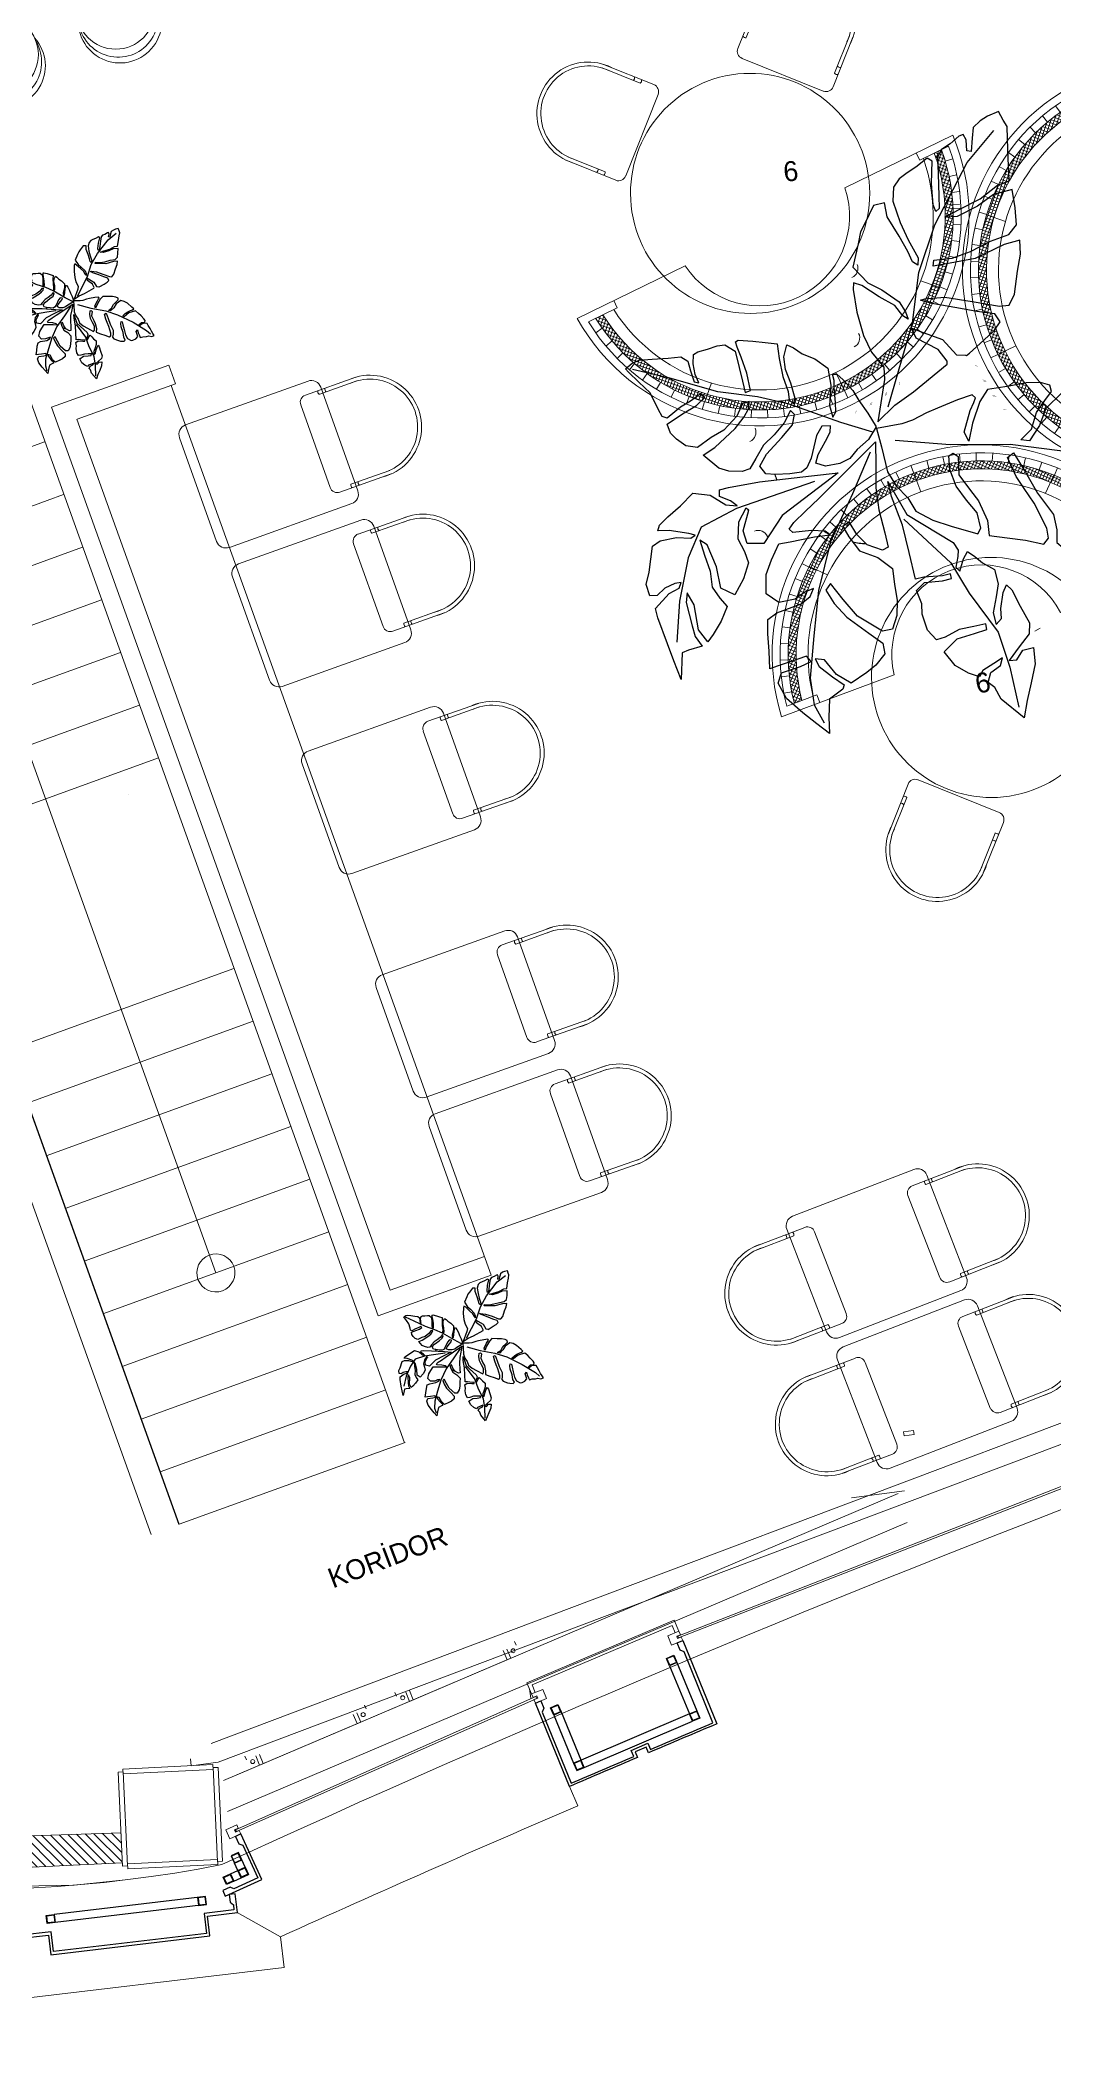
# Model space of a CAD drawing. Header units: millimetres. Extents: x 8159 to 14952, y 6817 to 11888.
# Drawn here: x 9532 to 10039, y 7381 to 8378 of the extents above; entities that cross this region are included whole.
import ezdxf

# ---------------------------------------------------------------- set-up
doc = ezdxf.new("R2010")
doc.units = ezdxf.units.MM
doc.header["$LTSCALE"] = 5
doc.linetypes.add('CONTINUA', pattern=[0])
doc.layers.get('DEFPOINTS').update_dxf_attribs({"linetype": 'CONTINUA'})
for name, color, linetype, lineweight in [('3-YANGIN-DOLABI', 7, 'Continuous', 0), ('A-DUVAR', 5, 'Continuous', 18), ('ALCIPANEL', 94, 'Continuous', 18), ('anted', 10, 'Continuous', 0), ('Ar-WINDOW-GLASS', 124, 'Continuous', 5), ('AR-WINDOW-PROFILE', 154, 'Continuous', 13), ('Auto-AhsapMobilya', 34, 'Continuous', 20), ('Auto-Ince', 8, 'Continuous', 5), ('Auto-Olcu', 33, 'Continuous', 15), ('Auto-SilikCizgiler', 251, 'Continuous', 9), ('Auto-Tefris', 32, 'Continuous', 18), ('BEYAZ', 250, 'Continuous', 5), ('FIBROBETON', 1, 'Continuous', 18), ('GRİ', 253, 'Continuous', 5), ('kesit', 7, 'Continuous', 0), ('S-Fibrobeton', 26, 'Continuous', 25), ('S-Karkas', 48, 'Continuous', 25), ('S-Ölçü', 140, 'Continuous', 5), ('SİLİKON', 1, 'Continuous', 0), ('SİYAH', 253, 'Continuous', 5), ('TEFRIS-MOBILYA', 27, 'Continuous', 5), ('YAZI', 250, 'Continuous', 30)]:
    doc.layers.add(name, color=color, linetype=linetype, lineweight=lineweight)
doc.layers.add('ELECTRICAL', color=1, linetype='Continuous')
doc.layers.add('VİTRACONT', color=1, linetype='Continuous')
doc.layers.add('yesil', color=7, linetype='Continuous', true_color=0x6e7e3e)
doc.styles.add('1-20', font='isocpeur.ttf', dxfattribs={"height": 4})
doc.dimstyles.new('ölçü 1_20', dxfattribs={"dimtxt": 4, "dimasz": 1, "dimexe": 1, "dimexo": 3, "dimtad": 1, "dimdec": 0, "dimtxsty": '1-20', "dimblk": 'ARCHTICK', "dimcen": 1.5, "dimclrd": 256, "dimclre": 256, "dimclrt": 256, "dimadec": 0, "dimazin": 0, "dimtfac": 1, "dimtdec": 0, "dimtmove": 0, "dimatfit": 3, "dimldrblk": 'ARCHTICK', "dimfxl": 1, "dimlwd": -1, "dimlwe": -1, "dimarcsym": 0})

# ---------------------------------------------------------------- blocks, each defined once
blk = doc.blocks.new('*U16')
at = {"layer": 'S-Fibrobeton'}
blk.add_lwpolyline([(-2328.37, -9776.39), (-2331.74, -9766.98), (-2317.62, -9761.92), (-2320.82, -9752.98), (-2323.65, -9753.99), (-2322.3, -9757.76), (-2320.38, -9758.66), (-2319.54, -9761.02), (-2333.66, -9766.07), (-2330.29, -9775.49), (-2402.78, -9801.44), (-2406.15, -9792.02), (-2420.28, -9797.08), (-2421.12, -9794.73), (-2420.21, -9792.81), (-2421.56, -9789.04), (-2424.38, -9790.05), (-2421.18, -9799), (-2407.06, -9793.94), (-2403.69, -9803.36)], close=True, dxfattribs=at)
at = {"layer": 'S-Karkas', "elevation": 0}
for points in [[(-2334.89, -9757.62), (-2406.62, -9783.3)], [(-2333.54, -9761.39), (-2405.27, -9787.07)]]:
    blk.add_lwpolyline(points, dxfattribs=at)
for points in [[(-2334.89, -9757.62), (-2338.66, -9758.97), (-2337.31, -9762.74), (-2333.54, -9761.39)], [(-2335.01, -9757.88), (-2338.4, -9759.09), (-2337.19, -9762.48), (-2333.8, -9761.27)], [(-2410.38, -9784.65), (-2406.62, -9783.3), (-2405.27, -9787.07), (-2409.04, -9788.42)], [(-2410.13, -9784.77), (-2406.74, -9783.56), (-2405.53, -9786.95), (-2408.91, -9788.16)]]:
    blk.add_lwpolyline(points, close=True, dxfattribs=at)
blk = doc.blocks.new('asdasd')
at = {"layer": 'S-Fibrobeton'}
blk.add_lwpolyline([(-4008.7, -9129.74), (-4027.39, -9136.93), (-4018.42, -9160.26), (-4015.62, -9159.19), (-4017.05, -9155.47), (-4018.99, -9154.61), (-4025.46, -9137.79), (-4013.28, -9133.12), (-4011.36, -9133.98), (-4007.63, -9132.54)], close=True, dxfattribs=at)
at = {"layer": 'S-Karkas'}
for points in [[(-4013.44, -9136.92), (-4020.93, -9139.8), (-4018.05, -9147.29)], [(-4012, -9140.65), (-4015.76, -9142.1), (-4014.32, -9145.86)]]:
    blk.add_lwpolyline(points, dxfattribs=at)
for points in [[(-4020.93, -9139.8), (-4017.2, -9138.37), (-4015.76, -9142.1), (-4019.5, -9143.53)], [(-4020.67, -9139.92), (-4017.31, -9138.62), (-4016.02, -9141.98), (-4019.38, -9143.28)], [(-4013.44, -9136.92), (-4009.71, -9135.49), (-4008.27, -9139.22), (-4012, -9140.65)], [(-4013.18, -9137.04), (-4009.82, -9135.74), (-4008.53, -9139.1), (-4011.89, -9140.4)], [(-4018.05, -9147.29), (-4016.62, -9151.03), (-4012.88, -9149.59), (-4014.32, -9145.86)], [(-4017.79, -9147.41), (-4016.5, -9150.77), (-4013.14, -9149.48), (-4014.43, -9146.12)]]:
    blk.add_lwpolyline(points, close=True, dxfattribs=at)
blk = doc.blocks.new('kln3')
at = {"layer": 'S-Fibrobeton'}
blk.add_lwpolyline([(-4170.26, -9063.02), (-4169.6, -9066.28), (-4160.78, -9064.51), (-4161.43, -9061.25, 0.000641), (-4128.08, -9054.53), (-4119.96, -9091.95), (-4121.1, -9093.73), (-4120.25, -9097.64), (-4117.32, -9097), (-4126.87, -9053.03, -0.000715), (-4163.14, -9060.39), (-4162.55, -9063.33), (-4168.43, -9064.52), (-4169.02, -9061.58, -0.000715), (-4205.31, -9068.82), (-4195.75, -9112.79), (-4192.82, -9112.16), (-4193.67, -9108.25), (-4195.46, -9107.1), (-4203.59, -9069.63, 0.000641), (-4170.26, -9063.02)], format="xyb", dxfattribs=at)
at = {"layer": 'S-Karkas'}
for points in [[(-4135.24, -9064.87), (-4131.32, -9064.1), (-4132.09, -9060.17), (-4136.01, -9060.94)], [(-4135.09, -9064.63), (-4131.55, -9063.94), (-4132.25, -9060.41), (-4135.78, -9061.1)], [(-4193.01, -9076.46), (-4196.93, -9077.28), (-4197.74, -9073.36), (-4193.82, -9072.55)], [(-4193.25, -9076.31), (-4196.77, -9077.04), (-4197.5, -9073.51), (-4193.98, -9072.78)], [(-4129.08, -9094.22), (-4125.15, -9093.46), (-4125.92, -9089.53), (-4129.85, -9090.3)], [(-4128.92, -9093.99), (-4125.39, -9093.3), (-4126.08, -9089.76), (-4129.61, -9090.46)], [(-4190.77, -9106.61), (-4186.84, -9105.84), (-4187.61, -9101.92), (-4191.54, -9102.69)], [(-4190.61, -9106.38), (-4187.08, -9105.69), (-4187.77, -9102.15), (-4191.3, -9102.84)]]:
    blk.add_lwpolyline(points, close=True, dxfattribs=at)
for points in [[(-4193.82, -9072.55), (-4136.01, -9060.94)], [(-4135.24, -9064.86), (-4193.01, -9076.48)], [(-4129.85, -9090.3), (-4135.24, -9064.87)], [(-4125.92, -9089.53), (-4131.32, -9064.1)], [(-4191.53, -9102.71), (-4196.93, -9077.28)], [(-4187.61, -9101.92), (-4193.01, -9076.49)]]:
    blk.add_lwpolyline(points, dxfattribs=at)
blk = doc.blocks.new('A$C23C11219')
at = {"layer": 'FIBROBETON'}
for p, q in [((5063.06, 1038.22), (5083.91, 1024.88)), ((5089.35, 951.9), (5089.79, 998.9)), ((5089.79, 998.9), (5092.29, 998.88)), ((5092.29, 998.88), (5091.85, 951.88)), ((5092.28, 997.88), (5092.31, 1000.38)), ((5137.28, 997.45), (5092.28, 997.88)), ((5092.31, 1000.38), (5137.31, 999.95)), ((5136.85, 951.45), (5137.29, 998.45)), ((5137.31, 999.95), (5137.28, 997.45)), ((5137.29, 998.45), (5139.79, 998.43)), ((5139.79, 998.43), (5139.35, 951.43)), ((4914.58, 971.63), (4911, 981.52)), ((5091.85, 951.88), (5089.35, 951.9)), ((5091.83, 950.38), (5091.86, 952.88)), ((5136.83, 949.95), (5091.83, 950.38)), ((5091.86, 952.88), (5136.86, 952.45)), ((5136.86, 952.45), (5136.83, 949.95)), ((5139.35, 951.43), (5136.85, 951.45))]:
    blk.add_line(p, q, dxfattribs=at)
blk.add_lwpolyline([(5212.56, 1050.95), (5211.85, 1062.71), (5062.13, 1053.62), (5063.06, 1038.26)], dxfattribs=at)
blk.add_lwpolyline([(5063.06, 1038.26, -0.005082), (4911, 981.52, -0.005082)], format="xyb", dxfattribs=at)
blk.add_lwpolyline([(4170.99, 707.81), (4330.65, -537.53, 0.079118), (6057.44, 175.69), (5734.15, 708.99, 0.288304), (5090.27, 1000.53, -0.032207)], format="xyb", close=True, dxfattribs=at)
at = {"layer": 'S-Ölçü'}
for name, p, rotation in [('*U16', (131.29, -7700.83), 163.7768369976344), ('asdasd', (9054.97, 10164.92), 0.2707092718930264)]:
    blk.add_blockref(name, p, dxfattribs=dict(at, rotation=rotation))
at = {"layer": 'S-Ölçü', "xscale": -1, "rotation": 31.10386678728963}
blk.add_blockref('kln3', (-3371.01, 6564.22), dxfattribs=at)
blk = doc.blocks.new('R')
at = {"layer": 'kesit'}
for p, q in [((138833.96, -64505.89), (139340.43, -64155.25)), ((139340.33, -64155.11), (139408.94, -64253.57)), ((139317.36, -64171.12), (139385.96, -64269.58)), ((139294.34, -64187.06), (139362.94, -64285.52)), ((139271.27, -64202.93), (139339.87, -64301.39)), ((139248.29, -64218.94), (139316.9, -64317.39)), ((138960.35, -64491.37), (139351.66, -64220.35)), ((139225.27, -64234.88), (139293.88, -64333.33)), ((138902.56, -64604.35), (139409.03, -64253.71)), ((139202.25, -64250.81), (139270.86, -64349.27)), ((139179.23, -64266.75), (139247.83, -64365.21)), ((139156.21, -64282.69), (139224.81, -64381.15)), ((139133.24, -64298.7), (139201.84, -64397.15)), ((139041.1, -64362.38), (139109.71, -64460.84)), ((139018.13, -64378.39), (139086.73, -64476.85)), ((139180.54, -64387.58), (139180.54, -64387.58)), ((138995.11, -64394.33), (139063.71, -64492.78)), ((138972.09, -64410.27), (139040.69, -64508.72)), ((138949.07, -64426.2), (139017.67, -64524.66)), ((138926.04, -64442.14), (138994.65, -64540.6)), ((138903.07, -64458.15), (138971.68, -64556.61)), ((138880.1, -64474.16), (138948.7, -64572.61)), ((138857.13, -64490.16), (138925.73, -64588.62)), ((138834.15, -64506.17), (138902.76, -64604.63))]:
    blk.add_line(p, q, dxfattribs=at)
blk.add_circle((138960.35, -64491.37), 9.52, dxfattribs=at)
blk = doc.blocks.new('_ArchTick')
at = {"color": 0, "linetype": 'ByBlock', "const_width": 0.15}
blk.add_lwpolyline([(-0.5, -0.5), (0.5, 0.5)], dxfattribs=at)
blk = doc.blocks.new('*D20')
at = {"layer": 'Auto-Olcu'}
for p, q in [((134000.81, -64289.48), (134001.55, -64297.65)), ((134008.96, -64288.75), (134009.69, -64296.92)), ((134009.61, -64295.92), (134001.46, -64296.65))]:
    blk.add_line(p, q, dxfattribs=at)
at = {"layer": 'DEFPOINTS', "color": 0}
for p in [(134000.55, -64286.49), (134008.7, -64285.76), (134001.46, -64296.65)]:
    blk.add_point(p, dxfattribs=at)
at = {"layer": 'Auto-Olcu'}
for p, rotation in [((134001.46, -64296.65), 185.10656757201), ((134009.61, -64295.92), 5.106567572009988)]:
    blk.add_blockref('_ArchTick', p, dxfattribs=dict(at, rotation=rotation))
at = {"layer": 'Auto-Olcu', "insert": (134005.3, -64293.67), "char_height": 4, "attachment_point": 5, "rotation": 5.10657, "style": '1-20'}
blk.add_mtext('8', dxfattribs=at)
blk = doc.blocks.new('RT2')
at = {"layer": 'Auto-Tefris'}
for p, q in [((142.9, -17093.6), (115, -17118.6)), ((137.9, -17101.6), (116.8, -17120.5)), ((190.6, -17139), (150.3, -17094)), ((162.7, -17171), (190.2, -17146.5)), ((161.1, -17169), (181.7, -17150.5)), ((114.3, -17166.7), (114.4, -17166.8)), ((114.4, -17166.8), (114.3, -17166.7))]:
    blk.add_line(p, q, dxfattribs=at)
for centre, radius, start, end in [((146.4, -17097.5), 5.25, 41.8311, 131.8311), ((131.5, -17105.6), 2.58, 11.2162, 72.446), ((135.4, -17102.1), 2.58, 11.2162, 72.446), ((140.8, -17143), 35.6, 127.0222, 315.6258), ((140.8, -17143), 32.9, 127.0222, 315.6258), ((186.7, -17142.6), 5.25, 311.8311, 41.8311), ((177, -17156.5), 2.58, 11.2162, 72.446), ((180.9, -17153), 2.58, 11.2162, 72.446)]:
    blk.add_arc(centre, radius, start, end, dxfattribs=at)
blk = doc.blocks.new('A$C2F3B726D')
for p, q in [((-0.232, 0.0729), (-0.2705, 0.0833)), ((-0.1826, 0.0571), (-0.232, 0.0729)), ((-0.1414, 0.0503), (-0.1826, 0.0571)), ((-0.1088, 0.0413), (-0.1414, 0.0503)), ((-0.0559, 0.0204), (-0.1088, 0.0413)), ((-0.0228, 0.0091), (-0.0559, 0.0204))]:
    blk.add_line(p, q)
for points in [[(0.1199, 0.3383), (0.1084, 0.3337), (0.1007, 0.3291), (0.0931, 0.3223), (0.0915, 0.3115), (0.09, 0.2977), (0.0854, 0.2985), (0.0854, 0.31), (0.0823, 0.3154), (0.0777, 0.3138), (0.0685, 0.3062), (0.0593, 0.3008), (0.0547, 0.2931), (0.0547, 0.2755), (0.0547, 0.2526), (0.0547, 0.2395), (0.0509, 0.2365), (0.0486, 0.2434), (0.0474, 0.2659), (0.0492, 0.2891), (0.0438, 0.2922), (0.0318, 0.2832), (0.0226, 0.2778), (0.0141, 0.2717), (0.008, 0.2633), (0.0065, 0.2487), (0.0134, 0.2265), (0.021, 0.2081), (0.031, 0.189), (0.0302, 0.1813), (0.0249, 0.1851), (0.0203, 0.1959), (0.0118, 0.212), (0.0003, 0.2326), (-0.0021, 0.2473), (-0.0136, 0.245), (-0.0234, 0.2265), (-0.028, 0.218), (-0.0311, 0.2058), (-0.0376, 0.1817), (-0.0224, 0.1647), (-0.0081, 0.1568), (0.0095, 0.1438), (0.0157, 0.1331), (0.018, 0.1254), (0.0126, 0.1292), (0.0049, 0.14), (-0.0112, 0.1499), (-0.0288, 0.1622), (-0.0372, 0.1652), (-0.038, 0.1583), (-0.0349, 0.1346), (-0.0288, 0.1101), (-0.0211, 0.0925), (-0.0089, 0.0764), (-0.0089, 0.0634), (-0.0173, 0.0197), (0.0011, 0.0365), (0.021, 0.0496), (0.0572, 0.0773), (0.0572, 0.0804), (0.0484, 0.0929), (0.0256, 0.1055), (0.021, 0.1162), (0.0295, 0.1124), (0.053, 0.1029), (0.0672, 0.0865), (0.0764, 0.0857), (0.0775, 0.0854), (0.0808, 0.0879), (0.0961, 0.1009), (0.1076, 0.1108), (0.1138, 0.1193), (0.1084, 0.1277), (0.09, 0.1308), (0.0693, 0.1354), (0.0433, 0.1407), (0.0318, 0.1446), (0.0364, 0.1461), (0.057, 0.1468), (0.0854, 0.1415), (0.1138, 0.1354), (0.1237, 0.1361), (0.1299, 0.1476), (0.1337, 0.1714), (0.1375, 0.189), (0.1375, 0.2035), (0.1207, 0.1997), (0.09, 0.1859), (0.0639, 0.1821), (0.0463, 0.1798), (0.0471, 0.1859), (0.0662, 0.1874), (0.0854, 0.1936), (0.1069, 0.2035), (0.126, 0.2097), (0.1345, 0.2196), (0.1337, 0.2372), (0.1314, 0.2564), (0.1115, 0.2518), (0.0946, 0.2403), (0.0731, 0.2303), (0.0601, 0.2303), (0.0747, 0.2372), (0.0977, 0.248), (0.1161, 0.2617), (0.1283, 0.2656), (0.1283, 0.2893), (0.1283, 0.3092), (0.1283, 0.3223), (0.1245, 0.3291)], [(-0.278, 0.0845), (-0.2706, 0.09), (-0.2634, 0.0928), (-0.2496, 0.0933), (-0.233, 0.0938), (-0.2197, 0.0947), (-0.2126, 0.09), (-0.2102, 0.08), (-0.2069, 0.0681), (-0.2021, 0.0672), (-0.2055, 0.0757), (-0.2074, 0.0871), (-0.2064, 0.0966), (-0.2021, 0.0995), (-0.1917, 0.1018), (-0.1817, 0.1047), (-0.1736, 0.1056), (-0.1632, 0.0985), (-0.1594, 0.0814), (-0.1565, 0.0672), (-0.1542, 0.0553), (-0.1485, 0.0572), (-0.1518, 0.0752), (-0.157, 0.0923), (-0.1608, 0.1028), (-0.1622, 0.1085), (-0.1594, 0.1099), (-0.1442, 0.1085), (-0.1314, 0.1066), (-0.119, 0.1047), (-0.1176, 0.0895), (-0.1143, 0.0705), (-0.1095, 0.0548), (-0.1086, 0.0458), (-0.1043, 0.0415), (-0.1024, 0.0472), (-0.1062, 0.0634), (-0.1114, 0.0776), (-0.1128, 0.0909), (-0.109, 0.1033), (-0.1024, 0.0999), (-0.0934, 0.0933), (-0.0805, 0.0876), (-0.0672, 0.0776), (-0.0649, 0.0596), (-0.0668, 0.0387), (-0.0639, 0.0263), (-0.0606, 0.0316), (-0.0606, 0.0415), (-0.0615, 0.0563), (-0.0611, 0.0643), (-0.0625, 0.071), (-0.0582, 0.071), (-0.0516, 0.0648), (-0.0421, 0.0534), (-0.0364, 0.0425), (-0.0273, 0.0292), (-0.0193, 0.0145), (-0.0278, 0.0017), (-0.0397, -0.0083), (-0.0478, -0.0173), (-0.0582, -0.0221), (-0.0734, -0.0244), (-0.0834, -0.0211), (-0.0805, -0.0121), (-0.0725, 0.0017), (-0.0672, 0.0107), (-0.0668, 0.0173), (-0.0758, 0.0173), (-0.0815, 0.0078), (-0.0881, -0.0154), (-0.0929, -0.0254), (-0.0986, -0.0297), (-0.1109, -0.0311), (-0.1257, -0.0311), (-0.1356, -0.0301), (-0.1418, -0.0221), (-0.1342, -0.0097), (-0.1176, 0.0069), (-0.1062, 0.0197), (-0.1038, 0.0306), (-0.1076, 0.0349), (-0.1147, 0.0221), (-0.1257, 0.0102), (-0.1371, -0.0002), (-0.1456, -0.014), (-0.1523, -0.0244), (-0.1603, -0.0268), (-0.1741, -0.0259), (-0.1846, -0.0225), (-0.2002, -0.0083), (-0.1879, -0.0007), (-0.166, 0.0183), (-0.1561, 0.0301), (-0.1513, 0.0382), (-0.1504, 0.0458), (-0.1575, 0.0439), (-0.1637, 0.0311), (-0.1779, 0.0169), (-0.1912, 0.0097), (-0.2059, -0.0002), (-0.2178, 0.0021), (-0.2273, 0.0093), (-0.2335, 0.0159), (-0.2365, 0.0253), (-0.2202, 0.0354), (-0.2055, 0.0434), (-0.1964, 0.0515), (-0.2012, 0.0553), (-0.2116, 0.0482), (-0.2221, 0.0425), (-0.2363, 0.0316), (-0.2416, 0.0335), (-0.2449, 0.0406), (-0.253, 0.0586), (-0.2644, 0.07), (-0.2748, 0.0809)], [(0.3353, -0.0796), (0.3283, -0.0721), (0.3205, -0.0637), (0.3133, -0.0533), (0.3042, -0.0422), (0.2977, -0.0338), (0.288, -0.0344), (0.2782, -0.0383), (0.2685, -0.0487), (0.2665, -0.0435), (0.2743, -0.0344), (0.288, -0.0305), (0.288, -0.024), (0.2821, -0.0175), (0.2685, -0.0071), (0.2568, 0.0019), (0.2431, 0.0104), (0.2295, 0.0039), (0.2165, -0.0026), (0.2074, -0.0117), (0.1996, -0.0208), (0.1931, -0.0182), (0.2022, -0.0071), (0.2113, 0.0013), (0.2223, 0.0084), (0.2295, 0.0123), (0.234, 0.0175), (0.2256, 0.0234), (0.2048, 0.037), (0.1892, 0.0422), (0.1755, 0.0435), (0.158, 0.0273), (0.1508, 0.0097), (0.1398, -0.0058), (0.1307, -0.0045), (0.1424, 0.0065), (0.1482, 0.0234), (0.1573, 0.0357), (0.1645, 0.0448), (0.1632, 0.0513), (0.1534, 0.0546), (0.1385, 0.0546), (0.1209, 0.052), (0.0982, 0.0494), (0.0897, 0.037), (0.0813, 0.0149), (0.0767, -0.0039), (0.0722, 0.0058), (0.0793, 0.0279), (0.0832, 0.0364), (0.0852, 0.0409), (0.0819, 0.0442), (0.0663, 0.0396), (0.0455, 0.0318), (0.0338, 0.0273), (0.0189, 0.0201), (0.0078, 0.0169), (-0.0189, 0.013), (-0.0143, -0.0065), (-0.0091, -0.0325), (-0.0007, -0.0474), (0.0111, -0.0604), (0.0189, -0.0747), (0.0364, -0.0845), (0.0553, -0.0916), (0.0826, -0.1007), (0.0858, -0.0948), (0.0826, -0.0786), (0.0722, -0.065), (0.0618, -0.05), (0.0559, -0.0325), (0.0553, -0.0182), (0.0598, -0.0156), (0.065, -0.0195), (0.065, -0.0383), (0.0767, -0.0552), (0.0845, -0.0663), (0.093, -0.087), (0.0943, -0.1026), (0.1131, -0.1059), (0.132, -0.1091), (0.1508, -0.1137), (0.156, -0.1078), (0.1547, -0.0974), (0.1424, -0.0708), (0.1326, -0.0552), (0.1248, -0.0422), (0.1164, -0.0221), (0.1229, -0.0175), (0.1346, -0.0383), (0.1463, -0.0604), (0.1619, -0.0832), (0.1651, -0.0994), (0.1645, -0.1124), (0.171, -0.1182), (0.1911, -0.1221), (0.2002, -0.1234), (0.2145, -0.1215), (0.2184, -0.1163), (0.2106, -0.1052), (0.2048, -0.087), (0.1931, -0.065), (0.1898, -0.0507), (0.1898, -0.0422), (0.195, -0.0429), (0.1996, -0.0552), (0.2074, -0.0741), (0.2158, -0.0948), (0.2269, -0.1085), (0.2425, -0.1143), (0.2503, -0.1117), (0.2613, -0.1046), (0.2678, -0.0935), (0.2581, -0.0741), (0.2626, -0.0663), (0.2665, -0.078), (0.2737, -0.089), (0.2789, -0.0961), (0.2893, -0.0916), (0.3036, -0.0883), (0.3127, -0.0845), (0.3257, -0.0851)], [(-0.2315, -0.2411), (-0.2385, -0.2214), (-0.2445, -0.2035), (-0.2534, -0.1758), (-0.2557, -0.1661), (-0.2407, -0.1512), (-0.2303, -0.146), (-0.228, -0.14), (-0.2347, -0.1407), (-0.2452, -0.1452), (-0.2534, -0.1527), (-0.2609, -0.1527), (-0.2646, -0.1407), (-0.2609, -0.128), (-0.2564, -0.1012), (-0.2482, -0.0959), (-0.231, -0.0929), (-0.2161, -0.0944), (-0.2116, -0.0914), (-0.2183, -0.0892), (-0.2385, -0.0855), (-0.2504, -0.0855), (-0.2482, -0.0795), (-0.2392, -0.0713), (-0.2258, -0.0601), (-0.2123, -0.0474), (-0.1944, -0.0504), (-0.1787, -0.0608), (-0.1667, -0.0623), (-0.1735, -0.0571), (-0.1847, -0.0519), (-0.1847, -0.0451), (-0.175, -0.0429), (-0.1428, -0.0384), (-0.0883, -0.0339), (-0.0606, -0.0317), (-0.089, -0.0519), (-0.1204, -0.0743), (-0.1406, -0.1026), (-0.1578, -0.1019), (-0.1615, -0.0885), (-0.1548, -0.0675), (-0.1578, -0.0653), (-0.166, -0.0795), (-0.1675, -0.0967), (-0.1608, -0.1101), (-0.157, -0.1221), (-0.163, -0.1385), (-0.1727, -0.1549), (-0.1869, -0.1474), (-0.1907, -0.125), (-0.1996, -0.1019), (-0.2071, -0.0967), (-0.2026, -0.1124), (-0.1974, -0.1295), (-0.1959, -0.146), (-0.1884, -0.1579), (-0.1809, -0.1669), (-0.1877, -0.1818), (-0.1966, -0.1952), (-0.2026, -0.2027), (-0.2116, -0.19), (-0.2153, -0.1639), (-0.222, -0.1512), (-0.2235, -0.1609), (-0.2183, -0.1855), (-0.2153, -0.1967), (-0.2086, -0.2072), (-0.2228, -0.2109), (-0.2295, -0.2132)], [(-0.0091, -0.0427), (0.0093, -0.0776), (0.0258, -0.0886), (0.0565, -0.1088), (0.0614, -0.1167), (0.0608, -0.1235), (0.0583, -0.1345), (0.0626, -0.1388), (0.0669, -0.1259), (0.0712, -0.1186), (0.0785, -0.1241), (0.0865, -0.1308), (0.0987, -0.1382), (0.1018, -0.1535), (0.0993, -0.1669), (0.0957, -0.1835), (0.0981, -0.1957), (0.1042, -0.1896), (0.1036, -0.1792), (0.1067, -0.1626), (0.1104, -0.1547), (0.1159, -0.1602), (0.1238, -0.1773), (0.133, -0.1951), (0.1324, -0.2067), (0.1214, -0.2196), (0.1104, -0.2336), (0.1183, -0.233), (0.1251, -0.2232), (0.1361, -0.2208), (0.1373, -0.2379), (0.1324, -0.2575), (0.1275, -0.2759), (0.1238, -0.2936), (0.1006, -0.2734), (0.0944, -0.2612), (0.0877, -0.2557), (0.0908, -0.2453), (0.1012, -0.2385), (0.1036, -0.2306), (0.0944, -0.2361), (0.0828, -0.2428), (0.0791, -0.2496), (0.0675, -0.2453), (0.054, -0.2367), (0.043, -0.222), (0.0571, -0.2092), (0.0755, -0.2043), (0.0883, -0.2006), (0.0877, -0.1945), (0.0748, -0.1969), (0.0595, -0.1994), (0.0448, -0.2067), (0.0356, -0.2092), (0.0265, -0.1988), (0.0216, -0.1822), (0.0216, -0.1712), (0.0167, -0.1571), (0.0252, -0.1492), (0.0442, -0.148), (0.0534, -0.1461), (0.0528, -0.1412), (0.0442, -0.1431), (0.0246, -0.1437), (0.016, -0.1455), (0.0105, -0.1174), (0.0044, -0.0886), (-0.006, -0.0586)]]:
    blk.add_lwpolyline(points, close=True)
for points in [[(-0.0058, 0.035), (0.0226, 0.1216), (0.031, 0.1737), (0.0494, 0.2227), (0.0854, 0.2863), (0.1145, 0.3184)], [(0, 0), (0.0572, -0.0065), (0.1196, -0.0084), (0.171, -0.0169), (0.2399, -0.0377), (0.2997, -0.063), (0.3179, -0.0747)], [(-0.0203, -0.0011), (-0.021, -0.0257), (-0.0218, -0.0489), (-0.0195, -0.072), (-0.0143, -0.0959), (-0.0113, -0.1109), (-0.0173, -0.1138), (-0.033, -0.1079), (-0.0435, -0.0967), (-0.0509, -0.0832), (-0.0576, -0.0877), (-0.0517, -0.0989), (-0.0412, -0.1138), (-0.0225, -0.1213), (-0.0076, -0.1333), (-0.0061, -0.1497), (-0.0038, -0.1669), (-0.0046, -0.1825), (-0.0098, -0.1967), (-0.0203, -0.1982), (-0.0457, -0.1818), (-0.0599, -0.1639), (-0.0726, -0.1467), (-0.0778, -0.1534), (-0.0696, -0.1676), (-0.0569, -0.1825), (-0.0345, -0.1997), (-0.0203, -0.2109), (-0.0188, -0.2221), (-0.0285, -0.2333), (-0.0382, -0.2408), (-0.0547, -0.2512), (-0.0696, -0.2415), (-0.0816, -0.2259), (-0.0913, -0.2244), (-0.0875, -0.2326), (-0.0741, -0.2438), (-0.0621, -0.2527), (-0.0636, -0.2572), (-0.0778, -0.2669), (-0.0793, -0.2856), (-0.0793, -0.3028), (-0.092, -0.2923), (-0.1062, -0.2804), (-0.1227, -0.2647), (-0.1309, -0.2483), (-0.1271, -0.2378), (-0.107, -0.2318), (-0.0958, -0.2273), (-0.1002, -0.2214), (-0.1174, -0.2266), (-0.1301, -0.2303), (-0.1391, -0.2333), (-0.1391, -0.2147), (-0.1398, -0.1967), (-0.1391, -0.1818), (-0.1294, -0.1751), (-0.104, -0.1669), (-0.0943, -0.1594), (-0.0905, -0.1512), (-0.0995, -0.1549), (-0.11, -0.1616), (-0.1271, -0.1646), (-0.1398, -0.1549), (-0.1391, -0.1348), (-0.1331, -0.1198), (-0.1249, -0.1034), (-0.1129, -0.1019), (-0.0875, -0.0974), (-0.0711, -0.0959), (-0.0763, -0.0922), (-0.0905, -0.0907), (-0.11, -0.0922), (-0.1137, -0.0885), (-0.1085, -0.0817), (-0.0958, -0.0705), (-0.0816, -0.0578), (-0.0203, -0.0011)], [(-0.0263, -0.0115), (-0.0464, -0.0541), (-0.0711, -0.1034), (-0.0853, -0.1534), (-0.092, -0.2005), (-0.0973, -0.2445), (-0.0943, -0.2722), (-0.0845, -0.2916)], [(-0.0853, -0.0399), (-0.1219, -0.0511), (-0.1675, -0.0653), (-0.2049, -0.0832), (-0.2198, -0.1146), (-0.2303, -0.1594), (-0.2347, -0.202)], [(0.0062, -0.0825), (0.0534, -0.1296), (0.0712, -0.162), (0.0999, -0.2037), (0.111, -0.2404), (0.1189, -0.2826)]]:
    blk.add_lwpolyline(points)
for radius, start, end in [(0.1515, 66.8462, 69.1635), (0.1105, 197.9998, 201.2591), (0.1515, 207.3985, 208.1983), (0.1105, 239.4978, 242.4297), (0.1105, 256.133, 263.4421)]:
    blk.add_arc((-0.0215, 0.0031), radius, start, end)
blk = doc.blocks.new('gfdgfwe')
at = {"layer": 'Auto-AhsapMobilya'}
blk.add_lwpolyline([(160010.9, -77794.14), (160031.95, -77743.32, 0.414214), (160029.24, -77736.79), (159969.19, -77711.92, 0.414214), (159962.66, -77714.62), (159941.61, -77765.44, 0.414214), (159944.31, -77771.97), (160004.37, -77796.84, 0.414214)], format="xyb", close=True, dxfattribs=at)
blk = doc.blocks.new('uiui7')
at = {"layer": 'Auto-Tefris', "ltscale": 2}
blk.add_circle((-34132.56, 62108.22), 19.55, dxfattribs=at)
for centre, radius, start, end in [((-34132.15, 62114.2), 20.88, 335.1027, 197.05941), ((-34132.44, 62112.05, 16.63), 19.94, 346.94403, 189.57771)]:
    blk.add_arc(centre, radius, start, end, dxfattribs=at)
blk = doc.blocks.new('y')
at = {"layer": 'Auto-SilikCizgiler'}
h = blk.add_hatch(dxfattribs=at)
h.set_pattern_fill('ANSI37', color=256, scale=0.5, angle=182.73815, style=0)
h.set_pattern_definition([(227.738147, (127670.2353, -65759.9052), (1.17487543, -1.0676254), []), (317.738147, (127670.2353, -65759.9052), (1.0676254, 1.17487543), [])])
h.paths.add_polyline_path([(133936.51, -64259.24), (133933.82, -64262.2, -0.183439), (133899.93, -64202.26), (133903.95, -64202.07, 0.182771)])
h.paths.add_polyline_path([(134000.26, -64280.5), (134000.45, -64284.49, -0.187451), (133933.82, -64262.2), (133936.51, -64259.24, 0.186958)])
h.paths.add_polyline_path([(134000.45, -64284.49), (134000.26, -64280.5, 0.186958), (134061.69, -64253.25), (134064.65, -64255.94, -0.187451)])
h.paths.add_polyline_path([(134064.65, -64255.94), (134061.69, -64253.25, 0.182771), (134088.65, -64193.23), (134092.67, -64193.04, -0.183439)])
at = {"layer": 'Auto-AhsapMobilya'}
blk.add_arc((133931.13, -64336.37), 5, 0.00462, 90.00462, dxfattribs=at)
at = {"layer": 'Auto-Ince'}
for p, q in [((134092.15, -64198.98), (134096.12, -64199.45)), ((133901.01, -64208.12), (133897.1, -64208.97)), ((134090.88, -64206.89), (134094.8, -64207.69)), ((133903.03, -64215.88), (133899.21, -64217.04)), ((134088.96, -64214.68), (134092.8, -64215.8)), ((133905.68, -64223.44), (133901.97, -64224.92)), ((134083.24, -64229.64), (134086.84, -64231.37)), ((134086.41, -64222.28), (134090.14, -64223.71)), ((134086.48, -64220.33), (134090.22, -64221.76)), ((133908.95, -64230.77), (133905.37, -64232.55)), ((133912.81, -64237.79), (133909.39, -64239.86)), ((134079.47, -64236.72), (134082.91, -64238.74)), ((133917.24, -64244.47), (133914, -64246.82)), ((134070.24, -64249.81), (134073.31, -64252.38)), ((134075.12, -64243.46), (134078.39, -64245.76)), ((133922.21, -64250.77), (133919.17, -64253.37)), ((133927.67, -64256.63), (133924.86, -64259.48)), ((134064.85, -64255.75), (134067.7, -64258.56)), ((133933.61, -64262.02), (133931.04, -64265.09)), ((133939.96, -64266.91), (133937.66, -64270.18)), ((134052.69, -64266.18), (134055.04, -64269.42)), ((134058.99, -64261.22), (134061.59, -64264.25)), ((133946.7, -64271.25), (133944.68, -64274.7)), ((133953.78, -64275.02), (133952.05, -64278.62)), ((133961.14, -64278.19), (133959.71, -64281.93)), ((134031.66, -64277.74), (134033.14, -64281.45)), ((134038.98, -64274.47), (134040.76, -64278.05)), ((134046.01, -64270.61), (134048.08, -64274.03)), ((133968.74, -64280.75), (133967.62, -64284.59)), ((133976.53, -64282.66), (133975.73, -64286.58)), ((133984.44, -64283.93), (133983.97, -64287.9)), ((133992.44, -64284.54), (133992.3, -64288.54)), ((134000.45, -64284.49), (134000.64, -64288.49)), ((134008.44, -64283.78), (134008.96, -64287.74)), ((134016.34, -64282.41), (134017.18, -64286.32)), ((134024.1, -64280.39), (134025.26, -64284.22))]:
    blk.add_line(p, q, dxfattribs=at)
blk.add_arc((133995.82, -64187.6), 97, 188.69166, 356.78464, dxfattribs=at)
at = {"layer": 'Auto-Tefris'}
for p, q in [((134064.65, -64255.94), (134057.24, -64249.21)), ((133933.82, -64262.2), (133940.55, -64254.79)), ((134000.45, -64284.49), (133999.97, -64274.5))]:
    blk.add_line(p, q, dxfattribs=at)
for points in [[(134040.65, -64191.53), (134100.81, -64188.65)], [(134080.41, -64189.62), (134080.61, -64193.62)], [(133891.4, -64198.66), (133951.57, -64195.79)], [(133911.8, -64197.69), (133911.99, -64201.68)], [(134096.68, -64192.85), (134080.61, -64193.62)], [(133895.92, -64202.45), (133911.99, -64201.68)]]:
    blk.add_lwpolyline(points, dxfattribs=at)
for radius, start, end in [(105, 186.04731, 359.42899), (101, 188.45507, 357.02122), (93, 188.94871, 356.52758), (87, 189.37889, 356.0974), (45, 190.47876, 354.99754)]:
    blk.add_arc((133995.82, -64187.6), radius, start, end, dxfattribs=at)
at = {"layer": 'ELECTRICAL', "lineweight": 0}
blk.add_circle((133995.82, -64175.35), 60, dxfattribs=at)
at = {"layer": 'TEFRIS-MOBILYA'}
blk.add_line((134137.53, -64319.67, -30.38), (134137.92, -64322.64, -30.38), dxfattribs=at)
at = {"layer": 'VİTRACONT', "lineweight": 50, "yscale": 0.7260000000000043, "zscale": 0.7260000000000043}
for p, xscale, rotation in [((146357.25, -63303.41), 0.7260000000000043, 273.2306241352867), ((121634.39, -63303.41), -0.7260000000000043, 86.76937586471338)]:
    blk.add_blockref('RT2', p, dxfattribs=dict(at, xscale=xscale, rotation=rotation))
at = {"layer": 'Auto-Olcu'}
dim = blk.add_aligned_dim(p1=(134008.7, -64285.76), p2=(134000.55, -64286.49), distance=10.2, dimstyle='ölçü 1_20', dxfattribs=at)
dim.commit()
dim.dimension.update_dxf_attribs({"geometry": '*D20', "text_midpoint": (134005.3, -64293.67)})
for p1, p2, distance in [((134008.7, -64285.76), (134016.76, -64284.36), -10.24), ((134016.76, -64284.36), (134024.68, -64282.3), -10.2)]:
    blk.add_aligned_dim(p1=p1, p2=p2, distance=distance, dimstyle='ölçü 1_20', dxfattribs=at).render()

msp = doc.modelspace()

# ---------------------------------------------------------------- hatches: boundary and pattern name
at = {"layer": 'SİYAH', "extrusion": (0.001393, 9.12821e-05, 0.999999)}
h = msp.add_hatch(dxfattribs=at)
h.set_pattern_fill('ANSI31', color=256, angle=-90.00043, style=0)
h.set_pattern_definition([(314.9995704, (-108222.957, 59049.32), (2.24508086, 2.2450472), [])])
h.paths.add_polyline_path([(9333.67, 7499.36), (9268, 7521), (9183.27, 7560.28), (9173.64, 7565.77), (9173.74, 7565.84), (9154.35, 7577.17), (9092.16, 7623.41), (9055.95, 7654.54), (9044.53, 7664.88), (9045.5, 7665.55), (8981.08, 7733.46), (8968.65, 7724.83), (9027.77, 7660.14), (9060.27, 7629.14), (9130.71, 7574.54), (9150.5, 7561.81), (9236.3, 7517.02), (9303.43, 7492.34), (9361.74, 7478.4), (9423.5, 7467.95), (9504.79, 7463.71), (9548.75, 7465.85), (9573.48, 7467.01), (9572.75, 7482.02), (9515.4, 7480.12), (9479.87, 7478.94), (9449.57, 7480.33), (9409.81, 7484.54)])

# ---------------------------------------------------------------- linework, layer by layer
at = {"layer": 'A-DUVAR', "extrusion": (0, 0.010673, 0.999943)}
for p, q in [((9624.12, 7508.15, 137.95), (9961.3, 7651.54, 136.42)), ((9626.15, 7492.72, 137.97), (9965.83, 7637.16, 136.42)), ((9630.47, 7510.84, 154.21), (9773.74, 7571.77, 153.56)), ((9548.95, 7465.86, 138.25), (9504.99, 7463.72, 138.27)), ((9573.68, 7467.02, 138.23), (9548.95, 7465.86, 138.25))]:
    msp.add_line(p, q, dxfattribs=at)
at = {"layer": 'A-DUVAR', "extrusion": (0.001393, 9.12821e-05, 0.999999), "elevation": 168.09}
msp.add_lwpolyline([(9607.37, 7518.96), (9607.81, 7515.55), (9621.25, 7517.32)], dxfattribs=at)
at = {"layer": 'A-DUVAR', "extrusion": (0, 0.010673, 0.999943), "elevation": 217.92}
msp.add_lwpolyline([(9331.61, 7498.06), (9333.87, 7497.48), (9404, 7483.32), (9446.93, 7478.59), (9478.13, 7476.99), (9572.95, 7480.13)], dxfattribs=at)
at = {"layer": 'ALCIPANEL', "extrusion": (0, 0.010673, 0.999943)}
for p, q in [((9775.83, 7556.96, 137.27), (9849.46, 7588.27, 136.94)), ((9778.45, 7555.9, 137.28), (9848.4, 7585.65, 136.97)), ((9849.96, 7581.97, 137.01), (9848.4, 7585.65, 136.97)), ((9851.8, 7582.75, 137), (9849.46, 7588.27, 136.94)), ((9775.83, 7556.96, 137.27), (9778.18, 7551.44, 137.33)), ((9778.45, 7555.9, 137.28), (9780.02, 7552.22, 137.32))]:
    msp.add_line(p, q, dxfattribs=at)
at = {"layer": 'anted', "ltscale": 3, "extrusion": (0, 0.010673, 0.999943), "elevation": 217.92}
msp.add_lwpolyline([(11856.76, 9414.68), (11856.76, 7096.25), (8385.9, 7096.25), (8385.9, 9414.68)], close=True, dxfattribs=at)
msp.add_lwpolyline([(11856.76, 9414.68), (11856.76, 7096.25), (8385.9, 7096.25), (8385.9, 9414.68)], close=True, dxfattribs=at)
msp.add_lwpolyline([(11856.76, 9414.68), (11856.76, 7096.25), (8385.9, 7096.25), (8385.9, 9414.68)], close=True, dxfattribs=at)
msp.add_lwpolyline([(11856.76, 9414.68), (11856.76, 7096.25), (8385.9, 7096.25), (8385.9, 9414.68)], close=True, dxfattribs=at)
at = {"layer": 'Ar-WINDOW-GLASS', "extrusion": (0, 0.010673, 0.999943)}
for p, q in [((10195.42, 7714.65, 135.59), (9851.17, 7580.32, 137.02)), ((9851.55, 7579.4, 137.03), (10195.77, 7713.72, 135.6)), ((9851.17, 7580.32, 137.02), (9851.55, 7579.4, 137.03)), ((9630.24, 7483.55, 138.06), (9780.33, 7550.14, 137.35)), ((9780.71, 7549.21, 137.36), (9630.66, 7482.64, 138.07)), ((9780.33, 7550.14, 137.35), (9780.71, 7549.21, 137.36)), ((9630.66, 7482.64, 138.07), (9630.24, 7483.55, 138.06))]:
    msp.add_line(p, q, dxfattribs=at)
at = {"layer": 'AR-WINDOW-PROFILE', "extrusion": (0, 0.010673, 0.999943), "elevation": 217.92}
for points in [[(9846.25, 7578.59), (9851.8, 7580.86), (9852.52, 7579.1), (9850.67, 7578.34), (9851.12, 7577.23), (9852.97, 7577.98), (9853.69, 7576.23), (9848.13, 7573.96), (9846.25, 7578.59)], [(9783.73, 7551.81), (9778.18, 7549.55), (9778.9, 7547.79), (9780.75, 7548.54), (9781.2, 7547.43), (9779.35, 7546.67), (9780.07, 7544.91), (9785.62, 7547.18), (9783.73, 7551.81)], [(9625.32, 7481.6), (9630.77, 7484.1), (9631.56, 7482.37), (9629.74, 7481.54), (9630.24, 7480.45), (9632.06, 7481.28), (9632.85, 7479.55), (9627.39, 7477.06), (9625.32, 7481.6)]]:
    msp.add_lwpolyline(points, close=True, dxfattribs=at)
at = {"layer": 'Auto-AhsapMobilya', "extrusion": (0.077355, 0.038864, 0.996246)}
msp.add_arc((2892.16, -12526.87, 1086.43), 5, 180.14393, 270.14393, dxfattribs=at)
at = {"layer": 'BEYAZ'}
msp.add_line((9938.1, 7649.49, 137.62), (9964.55, 7652.97, 137.62), dxfattribs=at)
at = {"layer": 'GRİ', "extrusion": (0, 0.010673, 0.999943), "elevation": 240.51}
for points in [[(9777.18, 7551.89), (9777.81, 7547.13)], [(9777.81, 7547.13), (9777.18, 7551.89)]]:
    msp.add_lwpolyline(points, dxfattribs=at)
at = {"layer": 'kesit'}
for p, q in [((9340.22, 8364.36, 130.2), (9602.06, 7636.23, 130.2)), ((9326.21, 8358.99, 130.2), (9587.94, 7631.15, 130.2)), ((9596.84, 8215.62, 152.24), (9600.22, 8206.22, 151.81)), ((9617.95, 7526.69, 154), (10454.98, 7842.34, 134.33)), ((9621.48, 7517.33, 154), (10458.51, 7832.98, 134.33))]:
    msp.add_line(p, q, dxfattribs=at)
at = {"layer": 'kesit', "extrusion": (0.00735, -0.042185, 0.999083)}
for p, q in [((9538.24, 8194.57, 151.78), (9596.84, 8215.62, 152.24)), ((9551.03, 8188.55, 151.43), (9600.22, 8206.22, 151.81)), ((9757.92, 7760.69, 130.6), (9597.98, 8205.41, 148.87)), ((9701.41, 7740.39, 128.6), (9538.12, 8194.53, 148.98)), ((9707.44, 7753.18, 129.1), (9550.92, 8188.51, 148.63)), ((9754.54, 7770.09, 131.03), (9707.44, 7753.18, 130.66)), ((9757.92, 7760.69, 130.6), (9701.41, 7740.39, 128.6))]:
    msp.add_line(p, q, dxfattribs=at)
at = {"layer": 'SİLİKON', "extrusion": (0.004659, -0.000282849, 0.999989)}
for p, q in [((9717.2, 7547.73, 153.82), (9767.82, 7569.25, 153.59)), ((9692.84, 7537.37, 153.91), (9642.23, 7515.84, 154.14))]:
    msp.add_line(p, q, dxfattribs=at)
at = {"layer": 'SİLİKON', "extrusion": (0, 0.010673, 0.999943), "elevation": 217.92}
msp.add_lwpolyline([(9505.22, 7453.09), (9549.55, 7453.97), (9573.48, 7456.37)], dxfattribs=at)
at = {"layer": 'TEFRIS-MOBILYA', "extrusion": (0.004659, -0.000282849, 0.999989)}
for p, q in [((9769.68, 7577.65, 153.58), (9770.46, 7575.81, 153.58)), ((9764.02, 7573.07, 153.61), (9765.98, 7568.47, 153.6)), ((9765.86, 7573.85, 153.6), (9767.82, 7569.25, 153.59)), ((9694.71, 7545.76, 153.9), (9695.49, 7543.92, 153.9)), ((9709.86, 7552.21, 153.85), (9710.64, 7550.37, 153.85)), ((9715.25, 7552.33, 153.83), (9717.2, 7547.73, 153.82)), ((9717.09, 7553.11, 153.82), (9719.04, 7548.51, 153.81)), ((9689.05, 7541.18, 153.93), (9691, 7536.58, 153.92)), ((9690.89, 7541.97, 153.92), (9692.84, 7537.37, 153.91)), ((9634.89, 7520.33, 154.17), (9635.67, 7518.49, 154.17)), ((9640.27, 7520.44, 154.15), (9642.23, 7515.84, 154.14)), ((9642.11, 7521.23, 154.14), (9644.07, 7516.63, 154.13))]:
    msp.add_line(p, q, dxfattribs=at)
at = {"layer": 'TEFRIS-MOBILYA', "extrusion": (0.111312, 0.014563, 0.993679), "elevation": 1375.2}
msp.add_lwpolyline([(6322.87, -10790.36), (6324.87, -10790.35), (6324.87, -10795.35), (6322.87, -10795.36)], close=True, dxfattribs=at)
at = {"layer": 'TEFRIS-MOBILYA', "extrusion": (0.004659, -0.000282849, 0.999989)}
for centre in [(9768.12, 7573.04, 196.96), (9712.91, 7549.57, 196.96), (9693.15, 7541.16, 196.93), (9637.93, 7517.68, 196.93)]:
    msp.add_circle(centre, 1, dxfattribs=at)
at = {"layer": 'YAZI', "linetype": 'Continuous', "ltscale": 10, "extrusion": (0, 0.010673, 0.999943), "elevation": 240.51}
for points in [[(8159.11, 9661.15), (12372.47, 9661.15), (12372.47, 6815.05), (8159.11, 6815.05)], [(8159.11, 9661.15), (12372.47, 9661.15), (12372.47, 6815.05), (8159.11, 6815.05)], [(8159.11, 9661.15), (12372.47, 9661.15), (12372.47, 6815.05), (8159.11, 6815.05)], [(8159.11, 9661.15), (12372.47, 9661.15), (12372.47, 6815.05), (8159.11, 6815.05)], [(8199.97, 9620.29), (12331.6, 9620.29), (12331.6, 6855.91), (8199.97, 6855.91)], [(8254.37, 9565.89), (12277.2, 9565.89), (12277.2, 6910.31), (8254.37, 6910.31)]]:
    msp.add_lwpolyline(points, close=True, dxfattribs=at)

# ---------------------------------------------------------------- block references
for p, rotation in [((180412.45, 57971.53, 291.57), 222.1798296505989), ((180438.91, 57902.08, 291.57), 222.1798296505989), ((180473.73, 57808.55, 291.57), 222.1798296505989), ((180510.77, 57696.74, 145.78), 222.1798296505989), ((180537.23, 57627.28, 145.78), 222.1798296505989), ((-159467.52, -46440.97), 43.66427014122554), ((-159442.25, -46506.25), 43.66427014122554)]:
    msp.add_blockref('gfdgfwe', p, dxfattribs=dict(rotation=rotation))
at = {"layer": '3-YANGIN-DOLABI', "extrusion": (0, 0.010673, 0.999943), "rotation": 183.318814803488}
msp.add_blockref('A$C23C11219', (14647.13, 8757.75, 217.92), dxfattribs=at)
at = {"layer": 'Auto-Tefris', "ltscale": 2, "xscale": -1, "rotation": 197.0475809829004}
for p in [(23995.13, 77778.85, 129.47), (23936.93, 77756.55, 129.47)]:
    msp.add_blockref('uiui7', p, dxfattribs=at)
at = {"layer": 'kesit', "extrusion": (0.08474, 0.017702, 0.996246), "rotation": 281.4031902134765}
msp.add_blockref('y', (42520.17, 132705.95, 987.33), dxfattribs=at)
at = {"layer": 'kesit', "extrusion": (0.017702, -0.08474, 0.996246), "rotation": 281.4031902131626}
msp.add_blockref('y', (48002.79, 150056.92, -355.3), dxfattribs=at)
at = {"layer": 'kesit', "extrusion": (0.014649, -0.039562, 0.99911), "rotation": 54.7448511460017}
msp.add_blockref('R', (-121156.52, -72307.45, -31.35), dxfattribs=at)
at = {"layer": 'kesit', "extrusion": (0.08474, 0.017702, 0.996246), "xscale": -1, "rotation": 101.4031902134765}
msp.add_blockref('y', (-83558.38, 107260.93, 989.16), dxfattribs=at)
at = {"layer": 'VİTRACONT', "lineweight": 50, "yscale": 0.7259999999951106, "zscale": 0.7260000000000009}
for p, xscale, rotation in [((5081.53, -3373.99, 291.57), 0.7259999999989988, 157.7608616245539), ((5107.98, -3443.44, 291.57), 0.7259999999989988, 157.7608616245539), ((5142.81, -3536.98, 291.57), 0.7259999999989988, 157.7608616245539), ((5179.85, -3648.79, 145.78), 0.7259999999989988, 157.7608616245539), ((5206.31, -3718.24, 145.78), 0.7259999999989988, 157.7608616245539), ((-1050.06, 13515.98), -0.7260000000058839, 63.08256959122362), ((14215.38, 19426), 0.7260000000036525, 339.2453021144327), ((-1024.78, 13450.7), -0.7260000000058839, 63.08256959122362), ((14240.65, 19360.72), 0.7260000000036525, 339.2453021144327)]:
    msp.add_blockref('RT2', p, dxfattribs=dict(at, xscale=xscale, rotation=rotation))
at = {"layer": 'yesil'}
for p, xscale, yscale, zscale, rotation in [((9959.84, 8178.07, -0.76), 479.9999999999908, 480, 480.0000000000002, 2.066972148174572), ((9551.24, 8245.86), 119.9999999999927, 120, 120, 351.3434915875142), ((9745.73, 7724.93, 53.01), 119.9999999999927, 120, 120, 351.3434915875142)]:
    msp.add_blockref('A$C2F3B726D', p, dxfattribs=dict(at, xscale=xscale, yscale=yscale, zscale=zscale, rotation=rotation))

# ---------------------------------------------------------------- texts
at = {"layer": 'kesit', "char_height": 10, "attachment_point": 1}
for s, width, insert, rotation in [('6', 58.1635, (9903.52, 8317.16, 191.22), 5.39257), ('6', 58.1635, (9999.07, 8061.16, 191.22), 10.72348), ('KORİDOR ', 91.0869, (9675.26, 7613.46), 20.76363)]:
    msp.add_mtext_dynamic_manual_height_columns(s, width=width, gutter_width=12.5, heights=[0], dxfattribs=dict(at, insert=insert, rotation=rotation))

doc.saveas('drawing.dxf')
